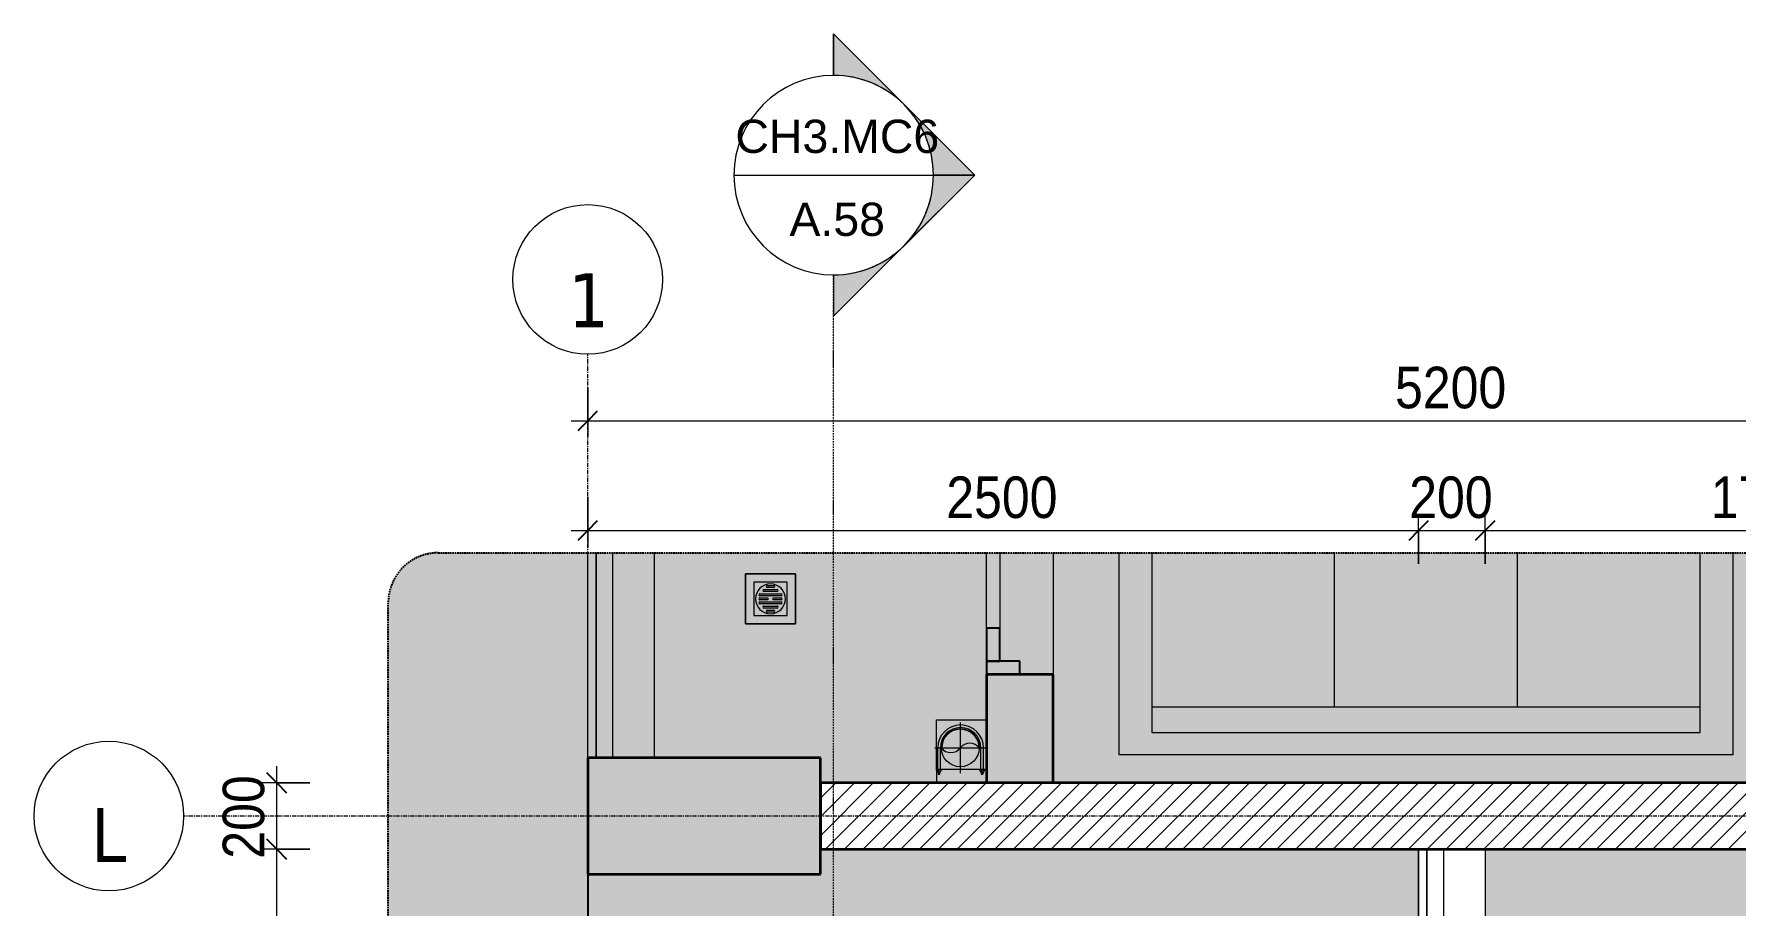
# Model space of a CAD drawing. Header units: millimetres. Extents: x 31444 to 224909, y 392 to 78637.
# Drawn here: x 31987 to 37107, y 69667 to 72289 of the extents above; entities that cross this region are included whole.
import ezdxf

# ---------------------------------------------------------------- set-up
doc = ezdxf.new("R2010")
doc.units = ezdxf.units.MM
for name, pattern in [('Dash - Tight', [4.5, 3, -1.5]), ('Dash Dot 3_16_', [7.9375, 4.7625, -1.5875, 0, -1.5875]), ('Grid Line', [22.225, 12.7, -3.175, 3.175, -3.175]), ('Hidden', [7.14375, 4.7625, -2.38125]), ('IMPORT-CENTER _3_', [10.16, 6.35, -1.27, 1.27, -1.27])]:
    doc.linetypes.add(name, pattern=pattern)
for name, color, linetype, lineweight in [('0-1', 7, 'Continuous', 5), ('A-ANNO-DIMS', 211, 'Continuous', 9), ('A-ANNO-DIMS-50', 211, 'Continuous', 9), ('A-DETL-GENF-1', 7, 'Continuous', 18), ('A-DETL-GENF-3', 92, 'Dash - Tight', 18), ('A-DETL-GENF-4', 9, 'Continuous', 18), ('A-DETL-GENF-5', 92, 'Hidden', 25), ('A-DETL-MEDM', 33, 'Continuous', 35), ('A-DETL-THIN', 151, 'Continuous', 18), ('A-DOOR', 31, 'Continuous', 18), ('A-DOOR-5', 31, 'Continuous', 25), ('A-DOOR-FRAM', 31, 'Continuous', 25), ('A-FLOR-3', 10, 'Continuous', 18), ('A-FLOR-4', 9, 'Continuous', 18), ('A-FLOR-HRAL', 11, 'Continuous', 18), ('A-FLOR-HRAL-1', 253, 'Continuous', 18), ('A-FLOR-HRAL-2', 7, 'Continuous', 18), ('A-WALL', 113, 'Continuous', 18), ('A-WALL-3', 7, 'Continuous', 18), ('A-WALL-6', 113, 'Continuous', 35), ('A-WALL-PATT-2', 111, 'Continuous', 18), ('G-ANNO-SYMB', 111, 'Continuous', 9), ('G-ANNO-SYMB-1', 111, 'Dash Dot 3_16_', 18), ('G-IMPT', 8, 'Continuous', 18), ('G-IMPT-3', 8, 'Continuous', 25), ('G-IMPT-4', 8, 'IMPORT-CENTER _3_', 18), ('I-FURN', 30, 'Continuous', 18), ('I-FURN-1', 253, 'Continuous', 18), ('I-FURN-2', 10, 'Continuous', 18), ('M-EQPM', 50, 'Continuous', 18), ('M-EQPM-1', 253, 'Continuous', 18), ('M-EQPM-3', 9, 'Continuous', 18), ('S-GRID-1', 1, 'Grid Line', 9), ('S-GRID-IDEN', 1, 'Continuous', 9)]:
    doc.layers.add(name, color=color, linetype=linetype, lineweight=lineweight)
doc.layers.add('A-DETL-GENF-2', color=7, linetype='Continuous', lineweight=18, transparency=0.2)
doc.styles.add('Arial', font='arial.ttf', dxfattribs={"height": 100})
doc.styles.add('Tahoma_B', font='tahomabd.ttf', dxfattribs={"height": 162.5})
doc.styles.add('UTM Avo', font='', dxfattribs={"width": 0.9, "height": 125})
doc.styles.get('UTM Avo').set_extended_font_data('UTM Avo')
doc.dimstyles.new('1_Dim_chi_tiet_2_5', dxfattribs={"dimscale": 304.8, "dimtxt": 124.912619, "dimasz": 0.19685, "dimexe": 0.164042, "dimexo": 0.0625, "dimgap": 0.016404, "dimtad": 1, "dimdec": 0, "dimrnd": 5, "dimzin": 0, "dimdsep": 46, "dimtxsty": 'UTM Avo', "dimblk1": 'OBLIQUE', "dimblk2": 'OBLIQUE', "dimsah": 1, "dimcen": 0.09, "dimdle": 0.164042, "dimazin": 0, "dimtfac": 1, "dimtdec": 4, "dimtix": 1, "dimtmove": 0, "dimatfit": 3, "dimfxl": 0.328084, "dimfxlon": 1, "dimtvp": 1, "dimtolj": 1, "dimtzin": 0, "dimarcsym": 2})

# ---------------------------------------------------------------- blocks, each defined once
blk = doc.blocks.new('NCV_TKTC_KET CAU_rvt-1-TKCS_CĂN HỘ LOẠI 3 - MẶT BẰNG')
at = {"layer": 'A-FLOR-3'}
blk.add_line((33652.6, 69761.9), (33652.6, 68136.9), dxfattribs=at)
blk = doc.blocks.new('Top Rail Type - Top Rail_Internal_-850824-TKCS_CĂN HỘ LOẠI 3 - MẶT BẰNG')
at = {"layer": 'A-FLOR-HRAL-2'}
for p, q in [((13269.1, 60574.6), (13319.1, 60574.6)), ((13269.1, 58876.2), (13269.1, 60574.6)), ((13319.1, 60574.6), (13319.1, 58876.2))]:
    blk.add_line(p, q, dxfattribs=at)
blk = doc.blocks.new('Top Rail Type - Top Rail_Internal_-V3-TKCS_CĂN HỘ LOẠI 3 - MẶT BẰNG')
at = {"layer": 'A-FLOR-HRAL-2'}
for p, q in [((13319.1, 60574.6), (13269.1, 60574.6)), ((13269.1, 60574.6), (13269.1, 58876.2)), ((13319.1, 60574.6), (13319.1, 58876.2))]:
    blk.add_line(p, q, dxfattribs=at)
blk = doc.blocks.new('LOBBY_SOFA_1 - LOBBY_SOFA_1-V5-TKCS_CĂN HỘ LOẠI 3 - MẶT BẰNG')
at = {"layer": 'I-FURN'}
for p, q in [((-2556, 0), (-2556, -606.4)), ((-708, 0), (-2556, 0)), ((-708, -606.4), (-708, 0)), ((-2457, -66), (-2457, -606.4)), ((-807, -66), (-2457, -66)), ((-807, -606.4), (-807, -66)), ((-807, -143), (-2457, -143)), ((-1907, -143), (-1907, -606.4)), ((-1357, -143), (-1357, -606.4)), ((-3128.2, -193.5), (-2688.2, -193.5)), ((-3128.2, -606.4), (-3128.2, -193.5)), ((-2688.2, -193.5), (-2688.2, -606.4)), ((-2915.4, -269), (-2915.4, -401)), ((-2915.4, -357), (-2981.4, -423)), ((-2849.4, -423), (-2915.4, -357)), ((-2937.4, -423), (-3069.4, -423)), ((-2981.4, -423), (-2915.4, -489)), ((-2915.4, -489), (-2849.4, -423)), ((-2915.4, -445), (-2915.4, -577)), ((-2893.4, -423), (-2761.4, -423))]:
    blk.add_line(p, q, dxfattribs=at)
for radius in [154, 22]:
    blk.add_circle((-2915.4, -423), radius, dxfattribs=at)
at = {"layer": 'I-FURN-2'}
for p, q in [((-708, 0), (-2556, 0)), ((-2556, 0), (-2556, -606.4)), ((-708, -606.4), (-708, 0)), ((-2688.2, -193.5), (-3128.2, -193.5)), ((-3128.2, -193.5), (-3128.2, -606.4)), ((-2688.2, -606.4), (-2688.2, -193.5))]:
    blk.add_line(p, q, dxfattribs=at)
blk = doc.blocks.new('THU NUOC - THU NUOC-V6-TKCS_CĂN HỘ LOẠI 3 - MẶT BẰNG')
at = {"layer": 'M-EQPM-3'}
for p, q in [((-66.3, -70.6), (-66.3, 79.4)), ((-66.3, 79.4), (83.7, 79.4)), ((58.7, 54.4), (-41.3, 54.4)), ((-41.3, 54.4), (-41.3, -45.6)), ((58.7, -45.6), (58.7, 54.4)), ((83.7, 79.4), (83.7, -70.6)), ((-23.3, 19.6), (40.9, 19.6)), ((40.9, 13.6), (-23.3, 13.6)), ((-23.3, 7.2), (0.7, 7.2)), ((0.7, 1.2), (-23.3, 1.2)), ((-11, 32.1), (28.5, 32.1)), ((28.5, 26.1), (-11, 26.1)), ((-1.1, 44.5), (18.5, 44.5)), ((18.5, 38.5), (-1.1, 38.5)), ((0.7, 7.2), (0.7, 1.2)), ((16.7, 1.2), (16.7, 7.2)), ((16.7, 7.2), (40.9, 7.2)), ((40.9, 1.2), (16.7, 1.2)), ((-41.3, -45.6), (58.7, -45.6)), ((-23.3, -4.8), (40.9, -4.8)), ((40.9, -10.8), (-23.3, -10.8)), ((-11, -17.3), (28.5, -17.3)), ((28.5, -23.3), (-11, -23.3)), ((-1.1, -29.6), (18.5, -29.6)), ((18.5, -35.6), (-1.1, -35.6)), ((83.7, -70.6), (-66.3, -70.6))]:
    blk.add_line(p, q, dxfattribs=at)
for centre, radius, start, end in [((8.7, 4.4), 45, 0, 180), ((8.7, 4.4), 45, 360, 180), ((8.7, 4.4), 45, 180, 0), ((8.7, 4.4), 45, 180, 360), ((-23.3, 16.6), 3, 90, 270), ((-23.3, 4.2), 3, 90, 270), ((-11, 29.1), 3, 90, 270), ((-1.1, 41.5), 3, 90, 270), ((18.5, 41.5), 3, 270, 90), ((28.5, 29.1), 3, 270, 90), ((40.9, 16.6), 3, 270, 90), ((40.9, 4.2), 3, 270, 90), ((-23.3, -7.8), 3, 90, 270), ((-11, -20.3), 3, 90, 270), ((-1.1, -32.6), 3, 90, 270), ((18.5, -32.6), 3, 270, 90), ((28.5, -20.3), 3, 270, 90), ((40.9, -7.8), 3, 270, 90)]:
    blk.add_arc(centre, radius, start, end, dxfattribs=at)
blk = doc.blocks.new('NCV_TKTC_TANG 1_rvt-1-TKCS_CĂN HỘ LOẠI 3 - MẶT BẰNG')
at = {"layer": 'A-FLOR-4'}
blk.add_line((35052.6, 70728.4), (35052.6, 70362.3), dxfattribs=at)
at = {"layer": 'A-WALL-3'}
for p, q in [((36152.6, 68136.9), (36152.6, 69836.9)), ((36352.6, 69836.9), (36352.6, 68136.9))]:
    blk.add_line(p, q, dxfattribs=at)
at = {"layer": 'A-FLOR-HRAL-1'}
for name in ['Top Rail Type - Top Rail_Internal_-850824-TKCS_CĂN HỘ LOẠI 3 - MẶT BẰNG', 'Top Rail Type - Top Rail_Internal_-V3-TKCS_CĂN HỘ LOẠI 3 - MẶT BẰNG']:
    blk.add_blockref(name, (22908.5, 9260.7), dxfattribs=at)
at = {"layer": 'I-FURN-1', "rotation": 180}
blk.add_blockref('LOBBY_SOFA_1 - LOBBY_SOFA_1-V5-TKCS_CĂN HỘ LOẠI 3 - MẶT BẰNG', (34542.6, 70121.9), dxfattribs=at)
at = {"layer": 'M-EQPM-1'}
blk.add_blockref('THU NUOC - THU NUOC-V6-TKCS_CĂN HỘ LOẠI 3 - MẶT BẰNG', (34193.8, 70585.8), dxfattribs=at)
blk = doc.blocks.new('Top Rail Type - Top Rail_Internal_-1598239-TKCS_CĂN HỘ LOẠI 3 - MẶT BẰNG')
at = {"layer": 'A-FLOR-HRAL'}
for p, q in [((33677.6, 70111.9), (33677.6, 70728.4)), ((33727.6, 70728.4), (33727.6, 70111.9))]:
    blk.add_line(p, q, dxfattribs=at)
blk = doc.blocks.new('Top Rail Type - Top Rail_Internal_-V14-TKCS_CĂN HỘ LOẠI 3 - MẶT BẰNG')
at = {"layer": 'A-FLOR-HRAL'}
for p, q in [((33677.6, 70728.4), (33677.6, 70111.9)), ((33727.6, 70728.4), (33727.6, 70111.9))]:
    blk.add_line(p, q, dxfattribs=at)
blk = doc.blocks.new('TKTC_XREF_251221_MB TANG 1 - TKTC_XREF_260130_MB TANG 1_dwg_THU NUOC - THU NUOC-444531-TKCS_MB TẦNG 1-V16-TKCS_CĂN HỘ LOẠI 3 - MẶT BẰNG')
at = {"layer": 'M-EQPM'}
for p, q in [((-23.3, 10.8), (40.9, 10.8)), ((40.9, 4.8), (-23.3, 4.8)), ((-11, 23.3), (28.5, 23.3)), ((28.5, 17.3), (-11, 17.3)), ((-1.1, 35.6), (18.5, 35.6)), ((18.5, 29.6), (-1.1, 29.6)), ((-23.3, -13.6), (40.9, -13.6)), ((40.9, -19.6), (-23.3, -19.6)), ((-11, -26.1), (28.5, -26.1)), ((28.5, -32.1), (-11, -32.1)), ((-1.1, -38.5), (18.5, -38.5)), ((18.5, -44.5), (-1.1, -44.5))]:
    blk.add_line(p, q, dxfattribs=at)
at = {"layer": 'M-EQPM', "flags": 128}
for points in [[(83.7, -79.4), (83.7, 70.6), (-66.3, 70.6), (-66.3, -79.4)], [(58.7, -54.4), (58.7, 45.6), (-41.3, 45.6), (-41.3, -54.4)]]:
    blk.add_lwpolyline(points, close=True, dxfattribs=at)
for points in [[(-23.3, -1.2), (0.7, -1.2), (0.7, -7.2), (-23.3, -7.2)], [(40.9, -7.2), (16.7, -7.2), (16.7, -1.2), (40.9, -1.2)]]:
    blk.add_lwpolyline(points, dxfattribs=at)
at = {"layer": 'M-EQPM'}
for centre, radius, start, end in [((8.7, -4.4), 45, 360, 180), ((8.7, -4.4), 45, 360, 180), ((-23.3, 7.8), 3, 90, 270), ((-11, 20.3), 3, 90, 270), ((-1.1, 32.6), 3, 90, 270), ((18.5, 32.6), 3, 270, 90), ((28.5, 20.3), 3, 270, 90), ((40.9, 7.8), 3, 270, 90), ((8.7, -4.4), 45, 180, 360), ((8.7, -4.4), 45, 180, 360), ((-23.3, -4.2), 3, 90, 270), ((-23.3, -16.6), 3, 90, 270), ((-11, -29.1), 3, 90, 270), ((-1.1, -41.5), 3, 90, 270), ((18.5, -41.5), 3, 270, 90), ((28.5, -29.1), 3, 270, 90), ((40.9, -4.2), 3, 270, 90), ((40.9, -16.6), 3, 270, 90)]:
    blk.add_arc(centre, radius, start, end, dxfattribs=at)
blk = doc.blocks.new('TKTC_XREF_251221_MB TANG 1 - TKTC_XREF_260130_MB TANG 1_dwg_CUM U_DN100-V20-TKCS_CĂN HỘ LOẠI 3 - MẶT BẰNG')
at = {"layer": 'G-IMPT'}
blk.add_hatch(color=256, dxfattribs=at).paths.add_polyline_path([(0, 61), (0, 57), (15.8, 54.6), (28.5, 49.4), (40.3, 40.3), (49.4, 28.5), (55.1, 14.7), (57, 0), (54.6, -15.8), (49.4, -28.5), (40.3, -40.3), (28.5, -49.4), (14.8, -55.1), (0, -57), (0, -61), (15.8, -58.9), (30.5, -52.8), (43.1, -43.1), (53.7, -28.5), (59.1, -14.8), (61, 0), (58.9, 15.8), (52.8, 30.5), (43.1, 43.1), (30.5, 52.8), (15.8, 58.9)])
for p, q in [((-79.1, 66.6), (-79.1, 63.4)), ((-76.6, 66.6), (-76.6, 63.4)), ((-74.6, 66.6), (-74.6, 63.4)), ((-72.7, 69.3), (-72.7, 60.7)), ((-66.9, 67.9), (-71.7, 67.9)), ((-66.9, 62.1), (-71.7, 62.1)), ((-65, 69), (0, 69)), ((-79.1, -63.4), (-79.1, -66.6)), ((-76.6, -63.4), (-76.6, -66.6)), ((-74.6, -63.4), (-74.6, -66.6)), ((-72.7, -60.7), (-72.7, -69.3)), ((-66.9, -62.1), (-71.7, -62.1)), ((-66.9, -67.9), (-71.7, -67.9)), ((-65, -69), (0, -69))]:
    blk.add_line(p, q, dxfattribs=at)
at = {"layer": 'G-IMPT', "flags": 128}
for points in [[(-72.7, 67.6), (-78.1, 67.6), (-78.1, 62.4), (-72.7, 62.4)], [(-71.7, 59.2), (-66.9, 59.2), (-66.9, 70.8), (-71.7, 70.8)], [(-66.9, 70.8), (-66.9, 72.7), (-65, 72.7), (-65, 57.3), (-66.9, 57.3), (-66.9, 59.2)], [(-65, 61), (0, 61), (0, 57)], [(-72.7, -62.4), (-78.1, -62.4), (-78.1, -67.6), (-72.7, -67.6)], [(-71.7, -70.8), (-66.9, -70.8), (-66.9, -59.2), (-71.7, -59.2)], [(-66.9, -59.2), (-66.9, -57.3), (-65, -57.3), (-65, -72.7), (-66.9, -72.7), (-66.9, -70.8)], [(-65, -61), (0, -61), (0, -57)]]:
    blk.add_lwpolyline(points, dxfattribs=at)
at = {"layer": 'G-IMPT'}
for centre, radius, start, end in [((-78.1, 66.6), 0.96, 90, 180), ((-78.1, 63.4), 0.96, 180, 270), ((-71.1, 69.3), 1.56, 112.6199, 247.3801), ((-67.9, 65), 4.8, 143.1301, 216.8699), ((-71.1, 60.7), 1.56, 112.6199, 247.3801), ((0, 0), 69, 270, 90), ((0, 0), 61, 270, 90), ((0, 0), 57, 270, 90), ((-78.1, -63.4), 0.96, 90, 180), ((-78.1, -66.6), 0.96, 180, 270), ((-71.1, -60.7), 1.56, 112.6199, 247.3801), ((-67.9, -65), 4.8, 143.1301, 216.8699), ((-71.1, -69.3), 1.56, 112.6199, 247.3801)]:
    blk.add_arc(centre, radius, start, end, dxfattribs=at)
blk = doc.blocks.new('TKTC_XREF_251221_MB TANG 1 - TKTC_XREF_260130_MB TANG 1_dwg_$cc-4202125-TKCS_CĂN HỘ LOẠI 3 - MẶT BẰNG')
at = {"layer": 'G-IMPT'}
blk.add_circle((0, 0), 0.5, dxfattribs=at)
for centre, radius, start, end in [((0, 0), 0.5, 90, 270), ((0.188, 0.25), 0.313, 126.8699, 233.1301), ((-0.188, -0.25), 0.313, 306.8699, 53.1301)]:
    blk.add_arc(centre, radius, start, end, dxfattribs=at)
at = {"layer": 'G-IMPT-4'}
for p, q in [((0, -0.673), (0, 0.673)), ((-0.673, 0), (0.673, 0))]:
    blk.add_line(p, q, dxfattribs=at)
blk = doc.blocks.new('TKTC_XREF_251221_MB TANG 1 - TKTC_XREF_260130_MB TANG 1_dwg-4202109-TKCS_CĂN HỘ LOẠI 3 - MẶT BẰNG')
at = {"layer": 'G-IMPT', "flags": 128}
blk.add_lwpolyline([(-168449.6, -331269.6), (-168449.6, -331119.9), (-168299.3, -331119.9), (-168299.3, -331269.6)], close=True, dxfattribs=at)
blk.add_lwpolyline([(-168299.2, -331309.7), (-168299.4, -331269.7), (-168449.9, -331269.7), (-168449.6, -331309.7)], dxfattribs=at)
at = {"layer": 'G-IMPT-3'}
blk.add_line((-169499.1, -331584.7), (-169499.1, -333209.7), dxfattribs=at)
blk.add_blockref('TKTC_XREF_251221_MB TANG 1 - TKTC_XREF_260130_MB TANG 1_dwg_THU NUOC - THU NUOC-444531-TKCS_MB TẦNG 1-V16-TKCS_CĂN HỘ LOẠI 3 - MẶT BẰNG', (-168957.9, -330752))
for name, p, xscale, yscale, zscale, rotation in [('TKTC_XREF_251221_MB TANG 1 - TKTC_XREF_260130_MB TANG 1_dwg_$cc-4202125-TKCS_CĂN HỘ LOẠI 3 - MẶT BẰNG', (-168378.1, -331204.7), 113.7150000000073, 113.7150000000073, 113.7150000000073, 269.9990086637467), ('TKTC_XREF_251221_MB TANG 1 - TKTC_XREF_260130_MB TANG 1_dwg_CUM U_DN100-V20-TKCS_CĂN HỘ LOẠI 3 - MẶT BẰNG', (-168377.2, -331204.7), 0.9975000000000007, 0.9975000000000007, 0.9975000000000007, 90.00099133829464)]:
    blk.add_blockref(name, p, dxfattribs=dict(xscale=xscale, yscale=yscale, zscale=zscale, rotation=rotation))
blk = doc.blocks.new('TKTC_XREF_251221_MB TANG 1 - TKTC_XREF_251221_MB TANG 1-2038492-TKCS_CĂN HỘ LOẠI 3 - MẶT BẰNG')
blk.add_blockref('TKTC_XREF_251221_MB TANG 1 - TKTC_XREF_260130_MB TANG 1_dwg-4202109-TKCS_CĂN HỘ LOẠI 3 - MẶT BẰNG', (169499.1, 384109.7))
blk = doc.blocks.new('DEG_02-DEG_03 - DEG_02-2500x2400mm-CỬA ĐI 02 CÁNH TRƯỢT-625766-TKCS_CĂN HỘ LOẠI 3 - MẶT BẰNG')
at = {"layer": 'A-DOOR'}
for p, q in [((-1110, 100), (-883.9, 100)), ((-883.9, 60), (-1110, 60))]:
    blk.add_line(p, q, dxfattribs=at)
at = {"layer": 'A-DOOR-5'}
for p, q in [((-1110, 100), (-1210, 100)), ((-1210, 100), (-1210, 60)), ((-1210, 60), (-1110, 60)), ((-1110, 60), (-1110, 100))]:
    blk.add_line(p, q, dxfattribs=at)
at = {"layer": 'A-DOOR-FRAM'}
for p, q in [((-1210, 100), (-1250, 100)), ((-1210, 0), (-1210, 100)), ((-1250, 0), (-1210, 0))]:
    blk.add_line(p, q, dxfattribs=at)
blk = doc.blocks.new('BORDER VIEW - BORDER VIEW-3746483-TKCS_CĂN HỘ LOẠI 3 - MẶT BẰNG')
at = {"layer": 'A-DETL-GENF-5'}
for p, q in [((150, 9791.4), (10123.6, 9791.4)), ((0, 150), (0, 9641.4))]:
    blk.add_line(p, q, dxfattribs=at)
blk.add_arc((150, 9641.4), 150, 90, 180, dxfattribs=at)
blk = doc.blocks.new('Grid - M_Grid Head - Circle-353313-TKCS_CĂN HỘ LOẠI 3 - MẶT BẰNG')
at = {"layer": 'S-GRID-IDEN'}
blk.add_circle((0, 0), 4.5, dxfattribs=at)
blk = doc.blocks.new('Section - M_Section Head - Filled-352373-TKCS_CĂN HỘ LOẠI 3 - MẶT BẰNG')
at = {"layer": 'G-ANNO-SYMB'}
h = blk.add_hatch(color=256, dxfattribs=at)
edge = h.paths.add_edge_path()
edge.add_line((-6, 8.49), (-6, 6))
edge.add_arc((-6, 0), 6, 90, 135)
edge.add_line((-10.24, 4.24), (-6, 8.49))
h = blk.add_hatch(color=256, dxfattribs=at)
edge = h.paths.add_edge_path()
edge.add_line((-6, 8.49), (-1.76, 4.24))
edge.add_arc((-6, 0), 6, 45, 90)
edge.add_line((-6, 6), (-6, 8.49))
h = blk.add_hatch(color=256, dxfattribs=at)
edge = h.paths.add_edge_path()
edge.add_line((-14.49, 0), (-10.24, 4.24))
edge.add_arc((-6, 0), 6, 135, 180)
edge.add_line((-12, 0), (-14.49, 0))
h = blk.add_hatch(color=256, dxfattribs=at)
edge = h.paths.add_edge_path()
edge.add_line((2.49, 0), (0, 0))
edge.add_arc((-6, 0), 6, 360, 405)
edge.add_line((-1.76, 4.24), (2.49, 0))
for p, q in [((-6, 8.49), (-14.49, 0)), ((-6, 8.49), (-10.24, 4.24)), ((-6, 8.49), (2.49, 0)), ((-6, 6), (-6, 8.49)), ((-6, 8.49), (-6, 6)), ((-1.76, 4.24), (-6, 8.49)), ((-10.24, 4.24), (-14.49, 0)), ((2.49, 0), (-1.76, 4.24)), ((-14.49, 0), (-12, 0)), ((0, 0), (2.49, 0)), ((-12, 0), (-14.49, 0)), ((0, 0), (2.49, 0))]:
    blk.add_line(p, q, dxfattribs=at)
for start, end in [(360, 180), (90, 135), (45, 90), (135, 180), (360, 45), (180, 360)]:
    blk.add_arc((-6, 0), 6, start, end, dxfattribs=at)
blk = doc.blocks.new('DIMBLOCK20-TKCS_CĂN HỘ LOẠI 3 - MẶT BẰNG')
at = {"layer": 'A-ANNO-DIMS-50'}
for p, q in [((33652.6, 71225.7), (33652.6, 71075.7)), ((33652.6, 71125.7), (33652.6, 71225.7)), ((38852.6, 71225.7), (38852.6, 71075.7)), ((38852.6, 71125.7), (38852.6, 71225.7)), ((33602.6, 71125.7), (38852.6, 71125.7))]:
    blk.add_line(p, q, dxfattribs=at)
at = {"layer": 'A-ANNO-DIMS-50', "lineweight": 25}
for p, q in [((33652.6, 71125.7), (33622.6, 71095.7)), ((33652.6, 71125.7), (33682.6, 71155.7)), ((38852.6, 71125.7), (38822.6, 71095.7)), ((38852.6, 71125.7), (38882.6, 71155.7))]:
    blk.add_line(p, q, dxfattribs=at)
at = {"layer": 'A-ANNO-DIMS-50', "color": 0, "insert": (36081.4, 71288.1), "char_height": 125, "width": 410.824, "attachment_point": 1, "line_spacing_factor": 1.110334, "style": 'UTM Avo'}
blk.add_mtext('5200', dxfattribs=at)
blk = doc.blocks.new('_Oblique')
at = {"color": 0, "linetype": 'ByBlock', "lineweight": -2}
blk.add_line((-0.5, -0.5), (0.5, 0.5), dxfattribs=at)
blk = doc.blocks.new('DIMBLOCK28-TKCS_CĂN HỘ LOẠI 3 - MẶT BẰNG')
at = {"layer": 'A-ANNO-DIMS-50', "lineweight": 25}
for p, q in [((32716.9, 69836.9), (32686.9, 69866.9)), ((32716.9, 69836.9), (32746.9, 69806.9)), ((32716.9, 68136.9), (32686.9, 68166.9)), ((32716.9, 68136.9), (32746.9, 68106.9))]:
    blk.add_line(p, q, dxfattribs=at)
at = {"layer": 'A-ANNO-DIMS-50'}
for p, q in [((32816.9, 69836.9), (32666.9, 69836.9)), ((32716.9, 68136.9), (32716.9, 69836.9)), ((32716.9, 69836.9), (32816.9, 69836.9)), ((32816.9, 68136.9), (32666.9, 68136.9)), ((32716.9, 68136.9), (32816.9, 68136.9))]:
    blk.add_line(p, q, dxfattribs=at)
at = {"layer": 'A-ANNO-DIMS-50', "color": 0, "insert": (32554.5, 68815.8), "char_height": 125, "width": 410.824, "attachment_point": 1, "rotation": 90, "line_spacing_factor": 1.110334, "style": 'UTM Avo'}
blk.add_mtext('1700', dxfattribs=at)
blk = doc.blocks.new('DIMBLOCK29-TKCS_CĂN HỘ LOẠI 3 - MẶT BẰNG')
at = {"layer": 'A-ANNO-DIMS-50', "lineweight": 25}
for p, q in [((32716.9, 70036.9), (32686.9, 70066.9)), ((32716.9, 70036.9), (32746.9, 70006.9)), ((32716.9, 69836.9), (32686.9, 69866.9)), ((32716.9, 69836.9), (32746.9, 69806.9))]:
    blk.add_line(p, q, dxfattribs=at)
at = {"layer": 'A-ANNO-DIMS-50'}
for p, q in [((32716.9, 69836.9), (32716.9, 70086.9)), ((32816.9, 70036.9), (32666.9, 70036.9)), ((32716.9, 70036.9), (32816.9, 70036.9)), ((32816.9, 69836.9), (32666.9, 69836.9)), ((32716.9, 69836.9), (32816.9, 69836.9))]:
    blk.add_line(p, q, dxfattribs=at)
at = {"layer": 'A-ANNO-DIMS-50', "color": 0, "insert": (32554.5, 69808.6), "char_height": 125, "width": 308.118, "attachment_point": 1, "rotation": 90, "line_spacing_factor": 1.110334, "style": 'UTM Avo'}
blk.add_mtext('200', dxfattribs=at)
blk = doc.blocks.new('DIMBLOCK61-TKCS_CĂN HỘ LOẠI 3 - MẶT BẰNG')
at = {"layer": 'A-ANNO-DIMS-50'}
for p, q in [((33652.6, 70895.7), (33652.6, 70745.7)), ((33652.6, 70795.7), (33652.6, 70895.7)), ((36152.5, 70695.7), (36152.5, 70845.7)), ((33602.6, 70795.7), (36152.5, 70795.7)), ((36152.5, 70795.7), (36152.5, 70695.7))]:
    blk.add_line(p, q, dxfattribs=at)
at = {"layer": 'A-ANNO-DIMS-50', "lineweight": 25}
for p, q in [((33652.6, 70795.7), (33682.6, 70825.7)), ((36152.5, 70795.7), (36182.5, 70825.7)), ((33652.6, 70795.7), (33622.6, 70765.7)), ((36152.5, 70795.7), (36122.5, 70765.7))]:
    blk.add_line(p, q, dxfattribs=at)
at = {"layer": 'A-ANNO-DIMS-50', "color": 0, "insert": (34731.4, 70958.1), "char_height": 125, "width": 410.824, "attachment_point": 1, "line_spacing_factor": 1.110334, "style": 'UTM Avo'}
blk.add_mtext('2500', dxfattribs=at)
blk = doc.blocks.new('DIMBLOCK62-TKCS_CĂN HỘ LOẠI 3 - MẶT BẰNG')
at = {"layer": 'A-ANNO-DIMS-50'}
for p, q in [((36152.5, 70695.7), (36152.5, 70845.7)), ((36352.6, 70695.7), (36352.6, 70845.7)), ((36152.5, 70795.7), (36352.6, 70795.7)), ((36152.5, 70795.7), (36152.5, 70695.7)), ((36352.6, 70795.7), (36352.6, 70695.7))]:
    blk.add_line(p, q, dxfattribs=at)
at = {"layer": 'A-ANNO-DIMS-50', "lineweight": 25}
for p, q in [((36152.5, 70795.7), (36182.5, 70825.7)), ((36352.6, 70795.7), (36382.6, 70825.7)), ((36152.5, 70795.7), (36122.5, 70765.7)), ((36352.6, 70795.7), (36322.6, 70765.7))]:
    blk.add_line(p, q, dxfattribs=at)
at = {"layer": 'A-ANNO-DIMS-50', "color": 0, "insert": (36124.1, 70958.1), "char_height": 125, "width": 308.118, "attachment_point": 1, "line_spacing_factor": 1.110334, "style": 'UTM Avo'}
blk.add_mtext('200', dxfattribs=at)
blk = doc.blocks.new('DIMBLOCK63-TKCS_CĂN HỘ LOẠI 3 - MẶT BẰNG')
at = {"layer": 'A-ANNO-DIMS-50'}
for p, q in [((36352.6, 70695.7), (36352.6, 70845.7)), ((38052.6, 70695.7), (38052.6, 70845.7)), ((36352.6, 70795.7), (38052.6, 70795.7)), ((36352.6, 70795.7), (36352.6, 70695.7)), ((38052.6, 70795.7), (38052.6, 70695.7))]:
    blk.add_line(p, q, dxfattribs=at)
at = {"layer": 'A-ANNO-DIMS-50', "lineweight": 25}
for p, q in [((36352.6, 70795.7), (36382.6, 70825.7)), ((38052.6, 70795.7), (38082.6, 70825.7)), ((36352.6, 70795.7), (36322.6, 70765.7)), ((38052.6, 70795.7), (38022.6, 70765.7))]:
    blk.add_line(p, q, dxfattribs=at)
at = {"layer": 'A-ANNO-DIMS-50', "color": 0, "insert": (37031.4, 70958.1), "char_height": 125, "width": 410.824, "attachment_point": 1, "line_spacing_factor": 1.110334, "style": 'UTM Avo'}
blk.add_mtext('1700', dxfattribs=at)

msp = doc.modelspace()

# ---------------------------------------------------------------- hatches: boundary and pattern name
at = {"layer": 'A-DETL-GENF-1'}
h = msp.add_hatch(color=256, dxfattribs=at)
h.paths.add_polyline_path([(36352.6, 68136.9), (38052.6, 68136.9), (38052.6, 69761.9), (37552.6, 69761.9), (37552.6, 69836.9), (36352.6, 69836.9), (36352.6, 68550.2)])
h.paths.add_polyline_path([(37494.4, 69695.8), (37481.9, 69697.4), (37470.3, 69702.2), (37460.3, 69709.9), (37452.7, 69719.9), (37447.8, 69731.5), (37446.2, 69743.9), (37449.4, 69743.9), (37451.2, 69731.5), (37456.6, 69719.9), (37462.5, 69712.1), (37471.9, 69705), (37482.7, 69700.5), (37494.4, 69698.9), (37507.8, 69701.2), (37518.4, 69706.2), (37526.2, 69712.1), (37533.3, 69721.4), (37537.8, 69732.3), (37539.4, 69743.9), (37542.5, 69743.9), (37540.9, 69731.5), (37536.1, 69719.9), (37528.4, 69709.9), (37516.9, 69701.6), (37504.7, 69697.1)])
at = {"layer": 'A-DETL-GENF-2'}
h = msp.add_hatch(color=256, dxfattribs=at)
h.paths.add_polyline_path([(42371.8, 60936.9), (43176.1, 60936.9), (43214.9, 60942), (43251.1, 60957), (43282.2, 60980.9), (43306, 61011.9), (43321, 61048.1), (43326.1, 61086.9), (43326.1, 70578.4), (43321, 70617.2), (43306, 70653.4), (43282.2, 70684.5), (43251.1, 70708.3), (43214.9, 70723.3), (43176.1, 70728.4), (33202.6, 70728.4), (33163.7, 70723.3), (33127.6, 70708.3), (33096.5, 70684.5), (33072.7, 70653.4), (33057.7, 70617.2), (33052.6, 70578.4), (33052.6, 61086.9), (33057.7, 61048.1), (33072.7, 61011.9), (33096.5, 60980.9), (33127.6, 60957), (33163.7, 60942), (33202.6, 60936.9), (42202.6, 60936.9)])
h.paths.add_polyline_path([(37494.4, 61495.8), (37481.9, 61497.5), (37470.3, 61502.3), (37460.3, 61509.9), (37452.7, 61519.9), (37447.8, 61531.5), (37446.2, 61544), (37449.4, 61544), (37451.2, 61531.5), (37456.6, 61519.9), (37462.9, 61511.9), (37471.9, 61505), (37482.7, 61500.5), (37494.4, 61499), (37506.8, 61500.9), (37518.4, 61506.2), (37526.2, 61512.2), (37533.3, 61521.5), (37537.8, 61532.3), (37539.4, 61544), (37542.5, 61544), (37540.9, 61531.5), (37536.1, 61519.9), (37528.4, 61509.9), (37516.9, 61501.6), (37506, 61497.4)])
h.paths.add_polyline_path([(38112.6, 61511.9), (37552.6, 61511.9), (37552.6, 61636.9), (34352.6, 61636.9), (34352.6, 61561.9), (33652.6, 61561.9), (33652.6, 68136.9), (36152.5, 68136.9), (36152.5, 69836.9), (34352.6, 69836.9), (34352.6, 69761.9), (33652.6, 69761.9), (33652.6, 70111.9), (34352.6, 70111.9), (34352.6, 70036.9), (37552.6, 70036.9), (37552.7, 70111.9), (38852.6, 70111.9), (38852.7, 70036.9), (42402.6, 70036.9), (42402.6, 65886.9), (42052.6, 65886.9), (42052.5, 61635.3), (41852.6, 61635.3), (41852.6, 61636.9), (38852.6, 61636.9), (38852.6, 61511.9), (38152.6, 61511.9)])
h.paths.add_polyline_path([(34715.7, 70142), (34713.6, 70142), (34715.7, 70157.7), (34721.8, 70172.4), (34731.4, 70185), (34746, 70195.5), (34759.7, 70200.9), (34774.4, 70202.8), (34790.2, 70200.7), (34804.9, 70194.7), (34817.5, 70185), (34827.1, 70172.4), (34833.2, 70157.7), (34835.3, 70142), (34831.3, 70142), (34828.9, 70157.7), (34823.7, 70170.4), (34814.7, 70182.2), (34802.9, 70191.2), (34789.2, 70196.9), (34774.4, 70198.8), (34758.7, 70196.5), (34746, 70191.2), (34734.2, 70182.2), (34725.2, 70170.4), (34719.5, 70156.7), (34717.6, 70142)])
at = {"layer": 'A-DETL-GENF-4'}
h = msp.add_hatch(dxfattribs=at)
h.set_pattern_fill('FP_2', color=256, style=0, pattern_type=2)
h.set_pattern_definition([(50, (0, 0), (364.3679, -31.8783), [38.1, -419.1]), (355, (0, 0), (-70.4859, 382.1133), [30.48, -335.28]), (100.451, (30.36, -2.66), (293.885, 350.2334), [32.38, -356.18]), (46.184, (0, 101.6), (542.1585, -84.0858), [57.15, -628.65]), (96.636, (45.2, 94.6), (474.805, 494.8554), [48.57, -534.27]), (351.184, (0, 101.6), (474.8102, 494.85), [45.72, -502.92]), (21, (50.8, 76.2), (303.2285, -204.5305), [38.1, -419.1]), (326, (50.8, 76.2), (123.6039, 368.376), [30.48, -335.28]), (71.451, (76.07, 59.16), (426.8341, 163.8427), [32.38, -356.18]), (37.5, (0, 0), (6.17665, 169.11015), [3.353, -327.863, 3.353, -337.007, -336.55]), (37.5, (0, 0), (6.17665, 169.11015), [-671.576, 3.353, -333.197]), (7.5, (0, 0), (133.63888, 200.3615), [3.353, -190.703, 3.353, -320.243, -128.27]), (7.5, (0, 0), (133.63888, 200.3615), [-517.652, 3.353, -124.917]), (327.5, (-113.28, 0), (271.18182, -11.45836), [3.353, -123.647, 3.353, -392.887, -525.78]), (327.5, (-113.28, 0), (271.18182, -11.45836), [-523.24, 3.353, -522.427]), (317.5, (-164.08, 0), (296.2585, 50.85285), [3.353, -161.747, 3.353, -259.791, -373.38]), (317.5, (-164.08, 0), (296.2585, 50.85285), [-428.244, 3.353, -370.027]), (45, (0, 0), (-125.7236, 125.7236), []), (45, (0, 190.5), (-125.7236, 125.7236), [])])
h.paths.add_polyline_path([(38364.6, 61511.9), (38852.6, 61512.2), (38852.6, 61961.9), (37552.6, 61961.9), (37552.6, 61511.9), (37816.3, 61511.9)])
h.paths.add_polyline_path([(33652.6, 61561.9), (34352.6, 61562), (34352.6, 61911.9), (33652.6, 61911.9), (33652.6, 61636.9)])
h.paths.add_polyline_path([(41852.6, 61636.9), (42052.6, 61636.9), (42052.6, 61836.9), (41852.6, 61836.9), (41852.6, 61739.5)])
h.paths.add_polyline_path([(36952.6, 64836.9), (37052.6, 64836.9), (37052.6, 65036.9), (36952.6, 65036.9), (36952.6, 64936.9)])
h.paths.add_polyline_path([(40052.6, 64836.9), (40052.6, 65036.9), (39952.6, 65036.9), (39952.6, 64836.9), (40034.3, 64836.9)])
h.paths.add_polyline_path([(38152.6, 64836.9), (38152.6, 65036.9), (38052.6, 65036.9), (38052.6, 64836.9)])
h.paths.add_polyline_path([(33652.6, 64839), (33852.6, 64839), (33852.2, 65036.9), (33652.6, 65036.9), (33652.6, 65035.3)])
h.paths.add_polyline_path([(42037.9, 66736.9), (42052.6, 66736.9), (42052.6, 66936.9), (41852.6, 66936.9), (41852.6, 66736.9)])
h.paths.add_polyline_path([(33652.6, 67936.9), (33852.6, 67936.9), (33852.6, 68136.9), (33652.6, 68136.9), (33652.6, 68036.9)])
h.paths.add_polyline_path([(36952.6, 67936.9), (37052.6, 67936.9), (37052.6, 68136.9), (36952.6, 68136.9), (36952.6, 68036.9)])
h.paths.add_polyline_path([(38152.6, 67942), (38152.6, 68136.9), (38052.6, 68136.9), (38052.6, 67942), (38150.1, 67942)])
h.paths.add_polyline_path([(38052.6, 69761.9), (38852.6, 69761.9), (38852.6, 70111.9), (37552.6, 70111.9), (37552.6, 69761.9)])
h.paths.add_polyline_path([(33988.6, 69761.9), (34352.6, 69761.9), (34352.6, 70111.9), (33652.6, 70111.9), (33652.6, 69761.9)])
h.paths.add_polyline_path([(41852.6, 69836.9), (42052.6, 69836.9), (42052.6, 70036.9), (41852.6, 70036.9), (41852.6, 69836.9)])
at = {"layer": 'A-WALL-PATT-2'}
h = msp.add_hatch(dxfattribs=at)
h.set_pattern_fill('FP_1', color=256, style=0, pattern_type=2)
h.set_pattern_definition([(45, (0, 0), (-28.284271, 28.284271), [])])
h.paths.add_polyline_path([(34357.4, 69836.9), (37552.6, 69836.9), (37552.6, 70036.9), (34352.6, 70036.9), (34352.6, 69836.9)])

# ---------------------------------------------------------------- linework, layer by layer
at = {"layer": 'A-DETL-MEDM'}
for p, q in [((34352.6, 70111.9), (33652.6, 70111.9)), ((33652.6, 70111.9), (33652.6, 69761.9)), ((34352.6, 70111.9), (33652.6, 70111.9)), ((33652.6, 70111.9), (33652.6, 69761.9)), ((34352.6, 69836.9), (34352.6, 70111.9)), ((34352.6, 69761.9), (34352.6, 70111.9)), ((34352.6, 69761.9), (34352.6, 69836.9)), ((33652.6, 69761.9), (34352.6, 69761.9)), ((33652.6, 69761.9), (34352.6, 69761.9))]:
    msp.add_line(p, q, dxfattribs=at)
at = {"layer": 'A-DETL-THIN'}
for p, q in [((34352.6, 70111.9), (34352.6, 70036.9)), ((34352.6, 70036.9), (37552.6, 70036.9)), ((36152.5, 69836.9), (34352.6, 69836.9)), ((36152.5, 68136.9), (36152.5, 69836.9)), ((36352.6, 69836.9), (36352.6, 68136.9)), ((37552.6, 69836.9), (36352.6, 69836.9))]:
    msp.add_line(p, q, dxfattribs=at)
at = {"layer": 'A-WALL'}
for p, q in [((33652.6, 70111.9), (33652.6, 70728.4)), ((33852.6, 70728.4), (33852.6, 70111.9)), ((35052.6, 70728.4), (35052.6, 70362.3))]:
    msp.add_line(p, q, dxfattribs=at)
at = {"layer": 'A-WALL-6'}
for p, q in [((35052.6, 70362.3), (34852.6, 70362.3)), ((34852.6, 70362.3), (34852.6, 70036.9)), ((35052.6, 70036.9), (35052.6, 70362.3)), ((37552.6, 70036.9), (34352.6, 70036.9)), ((34352.6, 70036.9), (34352.6, 69836.9)), ((34352.6, 69836.9), (37552.6, 69836.9))]:
    msp.add_line(p, q, dxfattribs=at)
at = {"layer": 'G-ANNO-SYMB'}
msp.add_line((34092.6, 71864.3), (34692.6, 71864.3), dxfattribs=at)
at = {"layer": 'G-ANNO-SYMB-1'}
msp.add_line((34392.6, 60104.7), (34392.6, 71564.3), dxfattribs=at)
at = {"layer": 'S-GRID-1'}
for p, q in [((33652.6, 70075.6), (33652.6, 71325.6)), ((33652.6, 61655.7), (33652.6, 70075.6)), ((33687, 69936.9), (32437, 69936.9)), ((42692.5, 69936.9), (33687, 69936.9))]:
    msp.add_line(p, q, dxfattribs=at)

# ---------------------------------------------------------------- block references
at = {"layer": '0-1'}
for name in ['NCV_TKTC_TANG 1_rvt-1-TKCS_CĂN HỘ LOẠI 3 - MẶT BẰNG', 'NCV_TKTC_KET CAU_rvt-1-TKCS_CĂN HỘ LOẠI 3 - MẶT BẰNG']:
    msp.add_blockref(name, (0, 0), dxfattribs=at)
at = {"layer": 'A-DETL-GENF-3'}
msp.add_blockref('BORDER VIEW - BORDER VIEW-3746483-TKCS_CĂN HỘ LOẠI 3 - MẶT BẰNG', (33052.6, 60936.9), dxfattribs=at)
at = {"layer": 'A-DOOR', "rotation": 89.9999999999999}
msp.add_blockref('DEG_02-DEG_03 - DEG_02-2500x2400mm-CỬA ĐI 02 CÁNH TRƯỢT-625766-TKCS_CĂN HỘ LOẠI 3 - MẶT BẰNG', (34952.6, 71612.3), dxfattribs=at)
at = {"layer": 'A-FLOR-HRAL'}
for name in ['Top Rail Type - Top Rail_Internal_-1598239-TKCS_CĂN HỘ LOẠI 3 - MẶT BẰNG', 'Top Rail Type - Top Rail_Internal_-V14-TKCS_CĂN HỘ LOẠI 3 - MẶT BẰNG']:
    msp.add_blockref(name, (0, 0), dxfattribs=at)
at = {"layer": 'G-ANNO-SYMB', "xscale": 49.99999999999998, "yscale": 49.99999999999998, "zscale": 49.99999999999998, "rotation": 269.9999999999998}
msp.add_blockref('Section - M_Section Head - Filled-352373-TKCS_CĂN HỘ LOẠI 3 - MẶT BẰNG', (34392.6, 71564.3), dxfattribs=at)
at = {"layer": 'M-EQPM'}
msp.add_blockref('TKTC_XREF_251221_MB TANG 1 - TKTC_XREF_251221_MB TANG 1-2038492-TKCS_CĂN HỘ LOẠI 3 - MẶT BẰNG', (33652.6, 17236.9), dxfattribs=at)
at = {"layer": 'S-GRID-IDEN', "xscale": 49.99999999999998, "yscale": 49.99999999999998, "zscale": 49.99999999999998}
msp.add_blockref('Grid - M_Grid Head - Circle-353313-TKCS_CĂN HỘ LOẠI 3 - MẶT BẰNG', (33652.6, 71550.6), dxfattribs=at)
at = {"layer": 'S-GRID-IDEN', "xscale": 49.99999999999998, "yscale": 49.99999999999998, "zscale": 49.99999999999998, "rotation": 89.99999999999984}
msp.add_blockref('Grid - M_Grid Head - Circle-353313-TKCS_CĂN HỘ LOẠI 3 - MẶT BẰNG', (32212, 69936.9), dxfattribs=at)

# ---------------------------------------------------------------- texts
at = {"layer": 'G-ANNO-SYMB', "char_height": 100, "attachment_point": 5, "line_spacing_factor": 0.936439, "style": 'Arial'}
for s, insert, width in [('\\pt635,1270,1905,2540,3175,3810,4445,5080,5715,6350,6985,7620,8255,8890,9525,10160,10795,11430,12065,12700,13335,13970,14605,15240,15875,16510,17145,17780,18415,19050,19685,20320;CH3.MC6', (34403.5, 71980.3), 625), ('\\pt635,1270,1905,2540,3175,3810,4445,5080,5715,6350,6985,7620,8255,8890,9525,10160,10795,11430,12065,12700,13335,13970,14605,15240,15875,16510,17145,17780,18415,19050,19685,20320;A.58', (34403.3, 71730.8), 297.5)]:
    msp.add_mtext(s, dxfattribs=dict(at, insert=insert, width=width))

# ---------------------------------------------------------------- dimensions: what is measured, and where the dimension line sits
at = {"layer": 'A-ANNO-DIMS'}
for base, p1, p2, override, picture, middle in [((38852.6, 71125.7), (33652.6, 71225.7), (38852.6, 71225.7), {"dimpost": '<>', "dimfxl": 5200}, 'DIMBLOCK20-TKCS_CĂN HỘ LOẠI 3 - MẶT BẰNG', (36252.6, 71195.4)), ((36152.5, 70795.7), (33652.6, 70895.7), (36152.5, 70695.7), {"dimpost": '<>', "dimfxl": 2507.916137}, 'DIMBLOCK61-TKCS_CĂN HỘ LOẠI 3 - MẶT BẰNG', (34902.5, 70865.4)), ((36352.6, 70795.7), (36152.5, 70695.7), (36352.6, 70695.7), {"dimpost": '<>', "dimfxl": 200.071331}, 'DIMBLOCK62-TKCS_CĂN HỘ LOẠI 3 - MẶT BẰNG', (36252.5, 70865.4)), ((38052.6, 70795.7), (36352.6, 70695.7), (38052.6, 70695.7), {"dimpost": '<>', "dimfxl": 1700}, 'DIMBLOCK63-TKCS_CĂN HỘ LOẠI 3 - MẶT BẰNG', (37202.6, 70865.4))]:
    dim = msp.add_linear_dim(base=base, p1=p1, p2=p2, dimstyle='1_Dim_chi_tiet_2_5', override=override, dxfattribs=at)
    dim.commit()
    dim.dimension.update_dxf_attribs({"geometry": picture, "text_midpoint": middle})
for base, p1, p2, override, picture, middle in [((32716.9, 70036.9), (32816.9, 69836.9), (32816.9, 70036.9), {"dimpost": '<>', "dimfxl": 200}, 'DIMBLOCK29-TKCS_CĂN HỘ LOẠI 3 - MẶT BẰNG', (32647.2, 69936.9)), ((32716.9, 69836.9), (32816.9, 68136.9), (32816.9, 69836.9), {"dimpost": '<>', "dimfxl": 1700}, 'DIMBLOCK28-TKCS_CĂN HỘ LOẠI 3 - MẶT BẰNG', (32647.2, 68986.9))]:
    dim = msp.add_linear_dim(base=base, p1=p1, p2=p2, angle=90, dimstyle='1_Dim_chi_tiet_2_5', override=override, dxfattribs=at)
    dim.commit()
    dim.dimension.update_dxf_attribs({"geometry": picture, "text_midpoint": middle})

# ---------------------------------------------------------------- next in the draw order: texts
at = {"layer": 'S-GRID-IDEN', "char_height": 162.5, "attachment_point": 5, "line_spacing_factor": 0.996129, "style": 'Tahoma_B', "bg_fill": 3, "box_fill_scale": 1.25, "bg_fill_color": 256, "bg_fill_true_color": 13158600, "bg_fill_transparency": 0}
for s, insert, width in [('\\pt634.99962,1269.99925,1905.0005,2540.00013,3174.99975,3809.99937,4445.00062,5080.00025,5714.99987,6349.9995,6985.00075,7620.00037,8255,8889.99962,9524.99925,10160.0005,10795.00013,11429.99975,12064.99938,12700.00063,13335.00025,13969.99988,14604.9995,15240.00075,15875.00038,16510,17144.99963,17779.99925,18415.0005,19050.00013,19684.99975,20319.99938;1', (33654.9, 71488.2), 145.5), ('\\pt634.99962,1269.99925,1905.0005,2540.00013,3174.99975,3809.99937,4445.00062,5080.00025,5714.99987,6349.9995,6985.00075,7620.00037,8255,8889.99962,9524.99925,10160.0005,10795.00013,11429.99975,12064.99938,12700.00063,13335.00025,13969.99988,14604.9995,15240.00075,15875.00038,16510,17144.99963,17779.99925,18415.0005,19050.00013,19684.99975,20319.99938;L', (32211.5, 69879.7), 129)]:
    msp.add_mtext(s, dxfattribs=dict(at, insert=insert, width=width))

doc.saveas('drawing.dxf')
